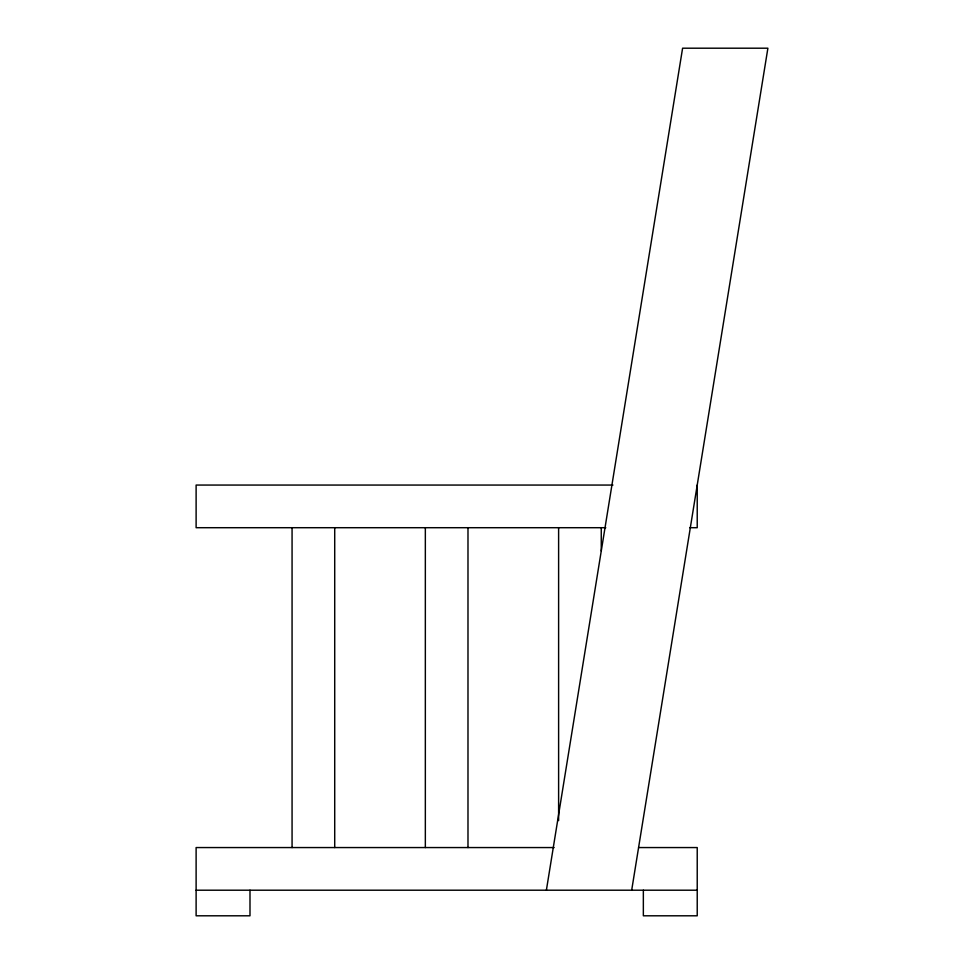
<?xml version="1.0" encoding="UTF-8"?>
<svg xmlns="http://www.w3.org/2000/svg" width="964" height="964" viewBox="0 0 964 964"><rect width="100%" height="100%" fill="white"/><g stroke="black" fill="none" stroke-linecap="round" stroke-linejoin="round"><path stroke-width="1.45" d="M546.383 890.206L682.596 48.2L767.886 48.2L631.685 890.206M612.947 485.061L196.114 485.061L196.114 527.706L605.766 527.706M689.73 527.706L697.225 527.706L697.225 485.061M554.155 847.561L196.114 847.561L196.114 915.8L249.989 915.8L249.989 890.206M638.578 847.561L697.225 847.561L697.225 915.8L643.35 915.8L643.35 890.206M196.114 890.206L697.225 890.206M601.259 527.706L601.259 550.962M558.614 527.706L558.614 820.605M467.986 527.706L467.986 847.561M425.341 527.706L425.341 847.561M334.713 527.706L334.713 847.561M292.068 527.706L292.068 847.561"/></g></svg>
